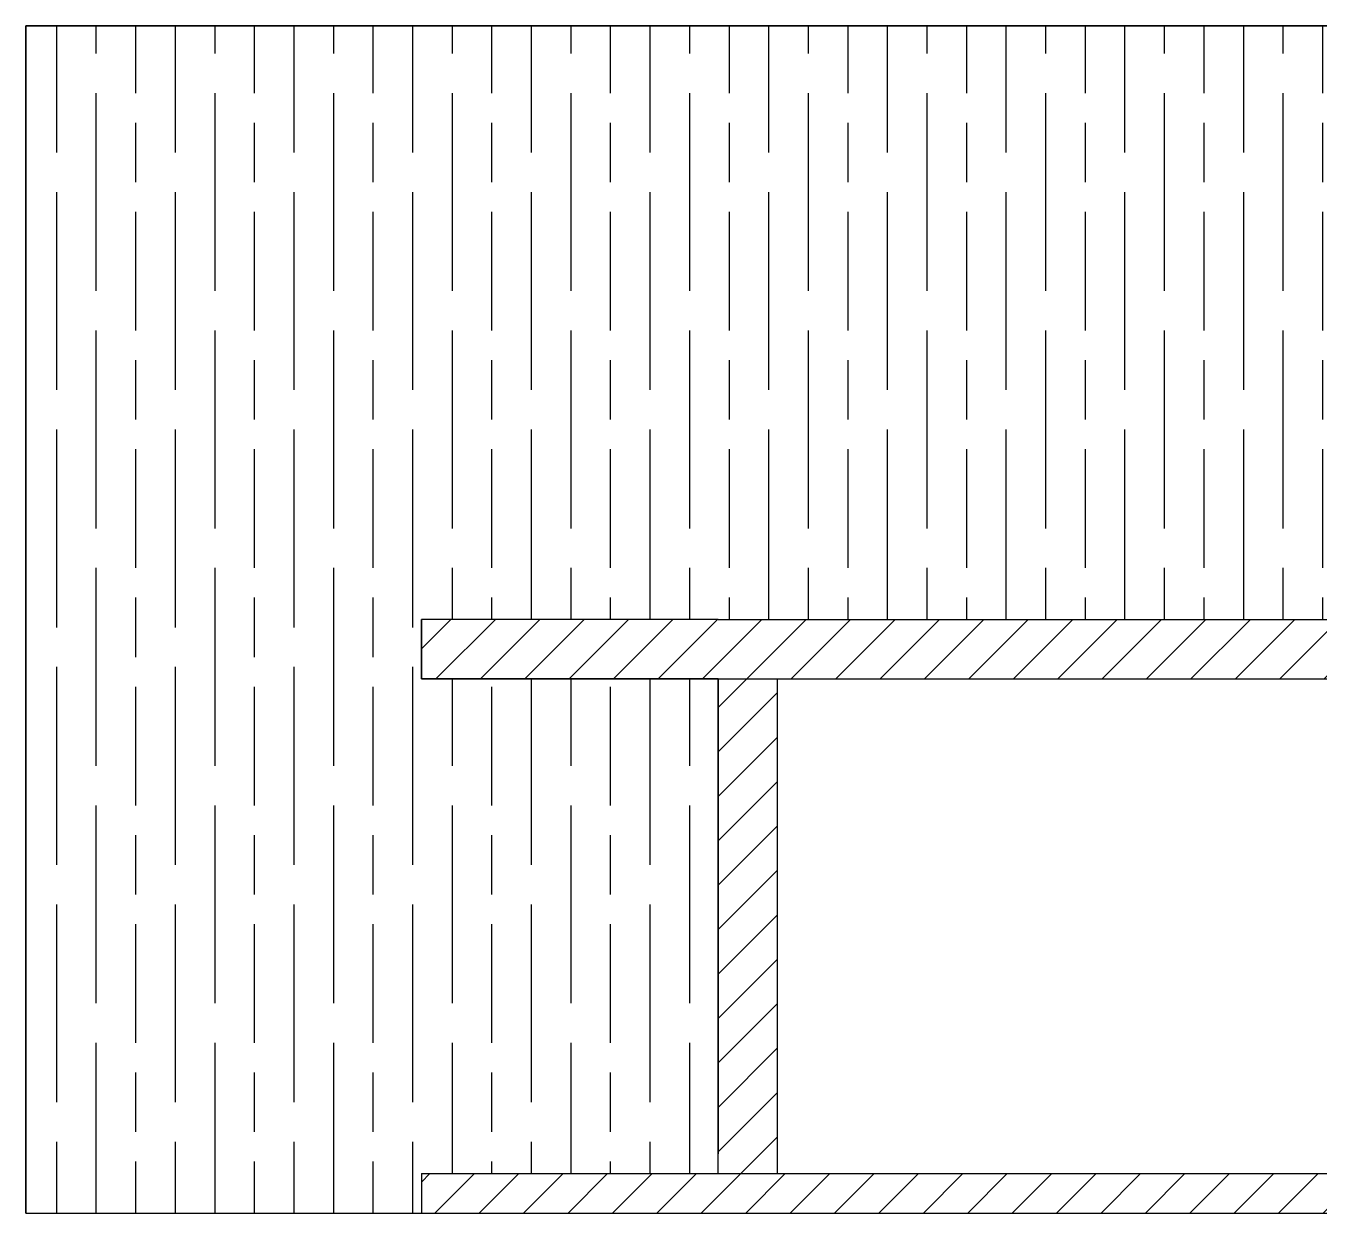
# Model space of a CAD drawing. Header units: millimetres. Extents: x 2004 to 9033, y -135 to 5682.
# Drawn here: x 2004 to 2658, y 2054 to 2654 of the extents above; entities that cross this region are included whole.
import ezdxf

# ---------------------------------------------------------------- set-up
doc = ezdxf.new("R2010")
doc.units = ezdxf.units.MM

msp = doc.modelspace()

# ---------------------------------------------------------------- hatches: boundary and pattern name
at = {"transparency": 33554508}
h = msp.add_hatch(dxfattribs=at)
h.set_pattern_fill('GOST_WOOD', color=256, scale=10)
h.paths.add_polyline_path([(2004.42, 2654), (2004.42, 2054), (2204.42, 2054), (2204.42, 2074), (2354.42, 2074), (2354.42, 2324), (2204.42, 2324), (2204.42, 2354), (2354.42, 2354), (3654.42, 2354), (3804.42, 2354), (3804.42, 2324), (3654.42, 2324), (3654.42, 2074), (3804.42, 2074), (3804.42, 2054), (4004.42, 2054), (4004.42, 2654)])
h.paths.add_polyline_path([(3154.42, 2324), (2854.42, 2324), (2854.42, 2074), (3154.42, 2074)], flags=17)
h = msp.add_hatch(dxfattribs=at)
h.set_pattern_fill('ANSI31', color=256, scale=5)
h.paths.add_polyline_path([(2804.42, 2074), (2804.42, 2324), (2774.42, 2324), (2774.42, 2074)])
h.paths.add_polyline_path([(3154.42, 2074), (3184.42, 2074), (3184.42, 2324), (3154.42, 2324)])
h.paths.add_polyline_path([(3654.42, 2324), (3624.42, 2324), (3624.42, 2074), (3654.42, 2074)])
h.paths.add_polyline_path([(3654.42, 2324), (3804.42, 2324), (3804.42, 2354), (3654.42, 2354), (2354.42, 2354), (2204.42, 2354), (2204.42, 2324), (2354.42, 2324)])
h.paths.add_polyline_path([(2354.42, 2074), (2384.42, 2074), (2384.42, 2324), (2354.42, 2324)])
h = msp.add_hatch(dxfattribs=at)
h.set_pattern_fill('ANSI31', color=256, scale=5)
h.paths.add_polyline_path([(3804.42, 2074), (2204.42, 2074), (2204.42, 2054), (3804.42, 2054)])

# ---------------------------------------------------------------- linework, layer by layer
for p, q in [((2004.42, 2054), (2004.42, 2654)), ((2004.42, 2654), (4004.42, 2654)), ((2985.19, 2654), (2004.42, 2654)), ((2004.42, 2654), (2004.42, 2054)), ((2354.42, 2354), (2204.42, 2354)), ((2204.42, 2354), (2204.42, 2324)), ((2204.42, 2324), (2204.42, 2354)), ((2354.42, 2354), (3654.42, 2354)), ((2204.42, 2324), (3654.42, 2324)), ((2354.42, 2324), (2204.42, 2324)), ((2354.42, 2074), (2354.42, 2324)), ((2354.42, 2324), (2354.42, 2084)), ((2354.42, 2074), (2354.42, 2324)), ((2384.42, 2074), (2384.42, 2324)), ((2354.42, 2074), (2354.42, 2084)), ((2204.42, 2074), (3804.42, 2074)), ((2204.42, 2074), (2204.42, 2054)), ((2354.42, 2074), (2354.42, 2074)), ((2004.42, 2054), (2204.42, 2054)), ((2204.42, 2057.89), (2204.42, 2057.89)), ((2204.42, 2054), (3804.42, 2054))]:
    msp.add_line(p, q)

doc.saveas('drawing.dxf')
